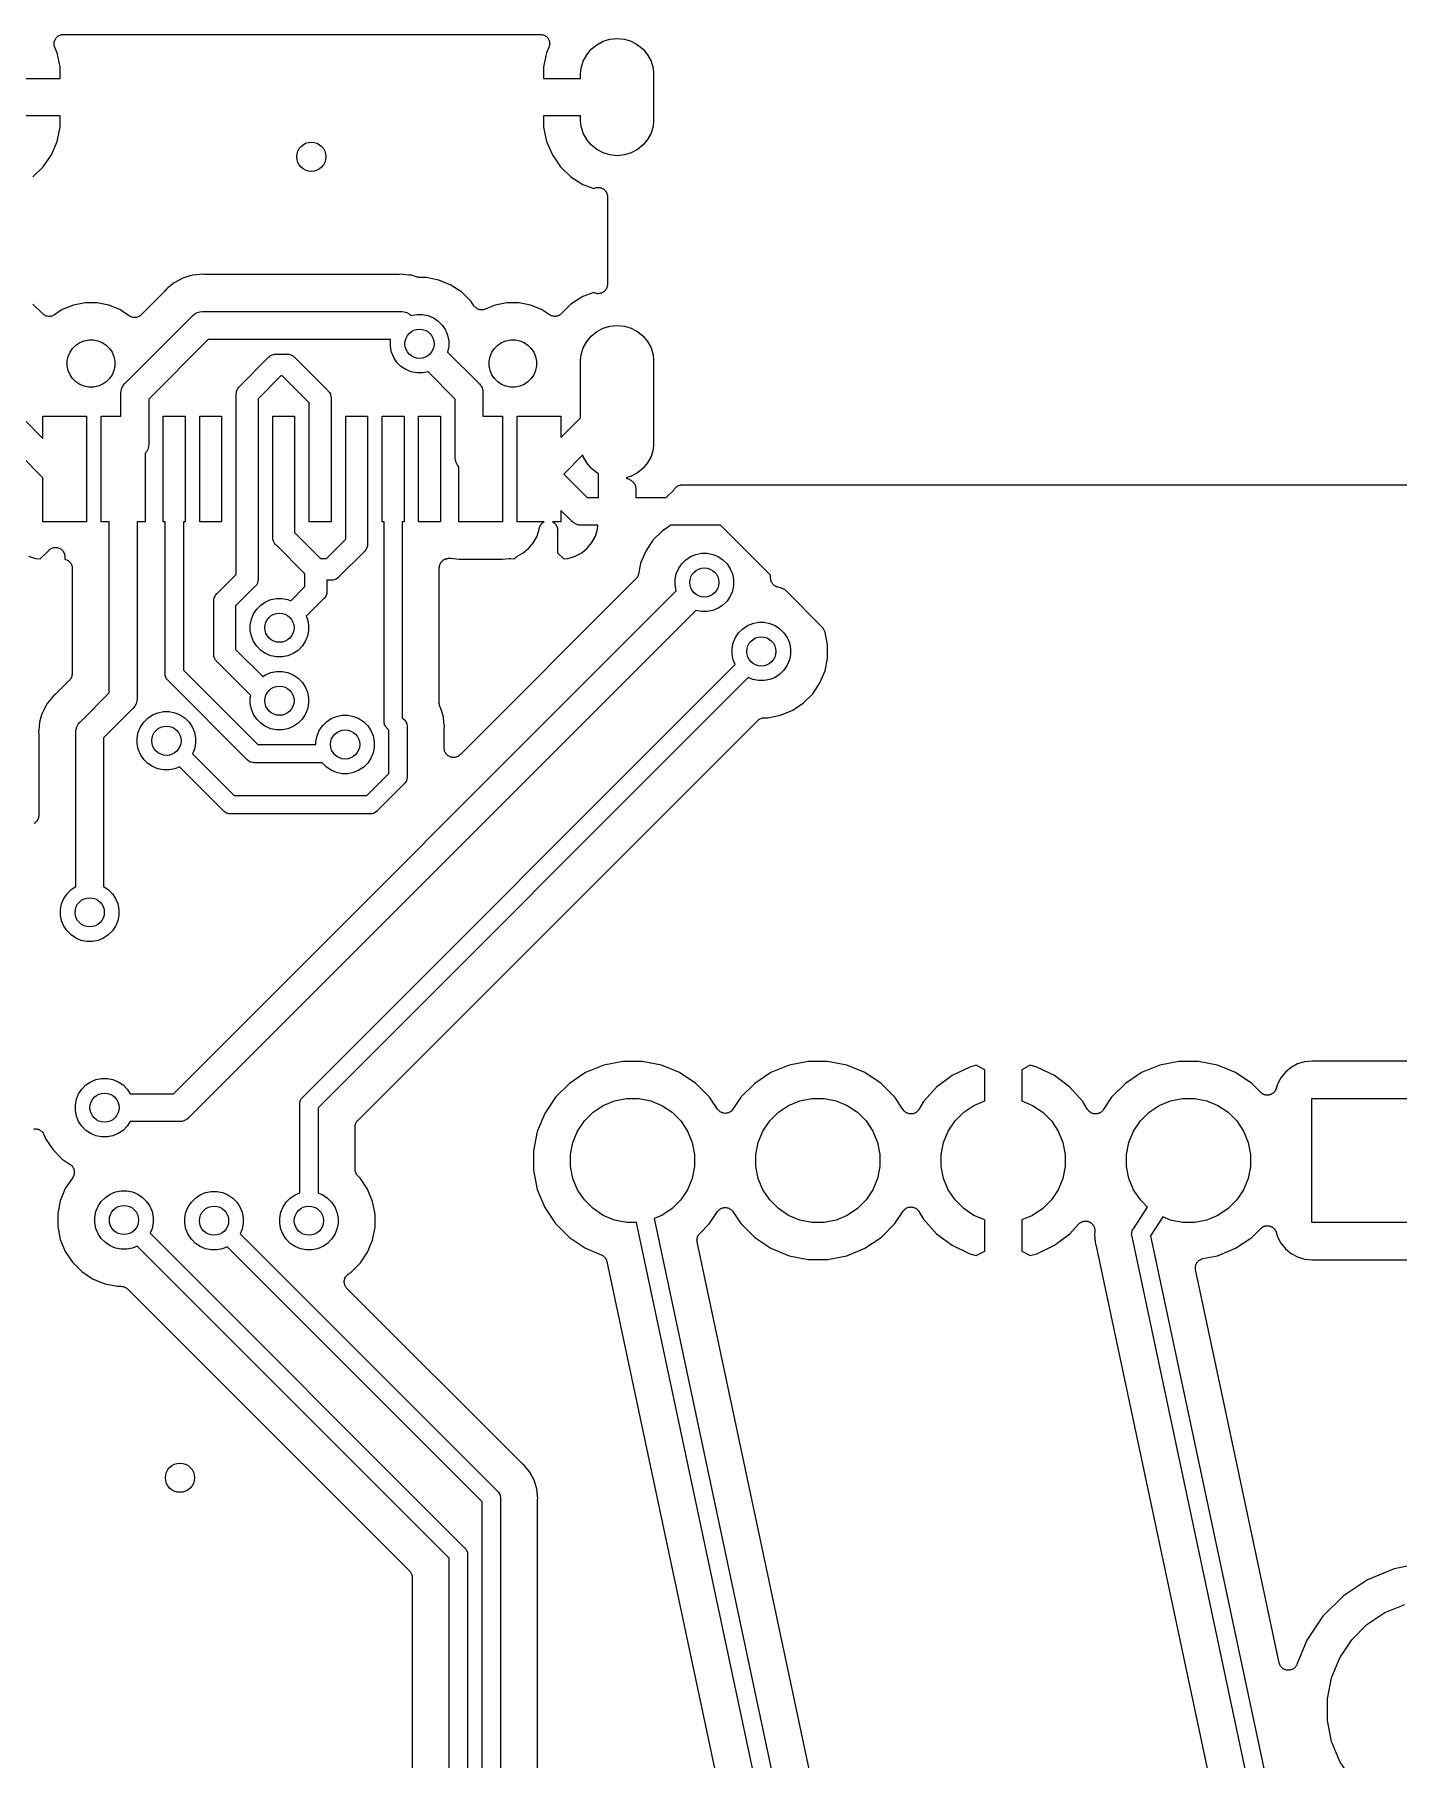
# Model space of a CAD drawing. Extents: x 59 to 2996, y -153 to 1402.
# Drawn here: x 636.27 to 654.97, y 691.53 to 715.16 of the extents above; entities that cross this region are included whole.
import ezdxf

# ---------------------------------------------------------------- set-up
doc = ezdxf.new("R2010")
doc.units = 0
doc.layers.add('BLACK', color=7, linetype='CONTINUOUS')

msp = doc.modelspace()

# ---------------------------------------------------------------- linework, layer by layer
at = {"layer": 'BLACK', "linetype": 'Continuous'}
msp.add_line((641.309, 711.364), (641.309, 711.364), dxfattribs=at)
for points in [[(636.117, 714.557), (636.625, 714.557), (636.625, 714.717), (636.584, 714.911), (636.552, 714.985), (636.552, 714.987), (636.551, 714.987), (636.551, 714.988), (636.548, 714.999), (636.544, 715.011), (636.544, 715.011), (636.544, 715.012), (636.543, 715.023), (636.542, 715.035), (636.542, 715.036), (636.542, 715.036), (636.543, 715.048), (636.544, 715.06), (636.545, 715.06), (636.545, 715.061), (636.548, 715.072), (636.552, 715.084), (636.552, 715.084), (636.552, 715.085), (636.558, 715.095), (636.563, 715.105), (636.563, 715.106), (636.564, 715.106), (636.571, 715.115), (636.579, 715.125), (636.579, 715.125), (636.579, 715.125), (636.589, 715.133), (636.598, 715.141), (636.598, 715.141), (636.599, 715.141), (636.609, 715.147), (636.62, 715.152), (636.62, 715.152), (636.621, 715.153), (636.632, 715.156), (636.643, 715.16), (636.644, 715.16), (636.644, 715.16), (636.656, 715.161), (636.668, 715.162), (636.668, 715.162), (636.669, 715.162), (643.206, 715.162), (643.208, 715.162), (643.208, 715.162), (643.209, 715.162), (643.221, 715.161), (643.232, 715.16), (643.233, 715.159), (643.233, 715.159), (643.245, 715.156), (643.256, 715.152), (643.256, 715.152), (643.257, 715.152), (643.267, 715.146), (643.278, 715.14), (643.278, 715.14), (643.279, 715.14), (643.288, 715.132), (643.297, 715.124), (643.297, 715.124), (643.297, 715.123), (643.305, 715.114), (643.312, 715.105), (643.313, 715.104), (643.313, 715.104), (643.318, 715.093), (643.324, 715.083), (643.324, 715.082), (643.324, 715.082), (643.327, 715.07), (643.331, 715.059), (643.331, 715.059), (643.331, 715.058), (643.332, 715.046), (643.333, 715.034), (643.333, 715.034), (643.333, 715.033), (643.332, 715.022), (643.33, 715.01), (643.33, 715.009), (643.33, 715.009), (643.327, 714.998), (643.323, 714.986), (643.323, 714.986), (643.323, 714.985), (643.291, 714.911), (643.249, 714.717), (643.249, 714.557), (643.757, 714.557), (643.757, 714.628), (643.765, 714.701), (643.793, 714.796), (643.84, 714.883), (643.902, 714.959), (643.978, 715.021), (644.065, 715.068), (644.159, 715.096), (644.257, 715.106), (644.356, 715.096), (644.45, 715.068), (644.512, 715.034), (644.537, 715.021), (644.613, 714.959), (644.675, 714.883), (644.722, 714.796), (644.75, 714.701), (644.757, 714.628), (644.757, 713.979), (644.75, 713.905), (644.722, 713.811), (644.675, 713.724), (644.613, 713.648), (644.537, 713.586), (644.45, 713.539), (644.356, 713.511), (644.257, 713.501), (644.159, 713.511), (644.065, 713.539), (643.978, 713.586), (643.902, 713.648), (643.84, 713.724), (643.793, 713.811), (643.765, 713.905), (643.757, 713.979), (643.757, 714.049), (643.249, 714.049), (643.249, 713.89), (643.291, 713.696), (643.369, 713.513), (643.482, 713.349), (643.624, 713.211), (643.789, 713.104), (643.937, 713.051), (643.937, 713.051), (643.946, 713.056), (643.948, 713.056), (643.95, 713.057), (643.96, 713.06), (643.97, 713.064), (643.972, 713.064), (643.974, 713.064), (643.984, 713.065), (643.995, 713.067), (643.997, 713.066), (643.999, 713.067), (644.009, 713.066), (644.019, 713.065), (644.021, 713.064), (644.023, 713.064), (644.033, 713.061), (644.043, 713.058), (644.045, 713.057), (644.047, 713.057), (644.056, 713.052), (644.065, 713.047), (644.067, 713.046), (644.069, 713.045), (644.077, 713.038), (644.085, 713.032), (644.086, 713.03), (644.088, 713.029), (644.094, 713.021), (644.101, 713.013), (644.102, 713.011), (644.103, 713.01), (644.108, 713.001), (644.114, 712.992), (644.114, 712.99), (644.115, 712.988), (644.118, 712.978), (644.121, 712.968), (644.122, 712.966), (644.122, 712.964), (644.123, 712.954), (644.125, 712.944), (644.125, 712.942), (644.125, 712.94), (644.125, 711.737), (644.125, 711.735), (644.124, 711.733), (644.125, 711.731), (644.123, 711.721), (644.122, 711.711), (644.121, 711.709), (644.121, 711.707), (644.118, 711.697), (644.114, 711.687), (644.113, 711.685), (644.113, 711.683), (644.107, 711.675), (644.102, 711.665), (644.101, 711.664), (644.1, 711.662), (644.093, 711.654), (644.087, 711.646), (644.085, 711.645), (644.084, 711.644), (644.075, 711.637), (644.067, 711.631), (644.065, 711.63), (644.064, 711.629), (644.054, 711.624), (644.045, 711.619), (644.043, 711.619), (644.042, 711.618), (644.031, 711.615), (644.021, 711.612), (644.019, 711.612), (644.018, 711.612), (644.007, 711.611), (643.997, 711.61), (643.995, 711.61), (643.993, 711.61), (643.982, 711.612), (643.972, 711.613), (643.97, 711.613), (643.968, 711.614), (643.958, 711.617), (643.948, 711.62), (643.947, 711.621), (643.945, 711.622), (643.937, 711.626), (643.789, 711.573), (643.624, 711.466), (643.489, 711.334), (643.488, 711.333), (643.479, 711.326), (643.47, 711.319), (643.469, 711.319), (643.468, 711.318), (643.458, 711.313), (643.448, 711.308), (643.447, 711.307), (643.446, 711.307), (643.435, 711.304), (643.425, 711.301), (643.423, 711.3), (643.422, 711.3), (643.411, 711.299), (643.4, 711.298), (643.399, 711.298), (643.397, 711.298), (643.386, 711.3), (643.375, 711.301), (643.374, 711.301), (643.373, 711.301), (643.362, 711.305), (643.352, 711.308), (643.35, 711.309), (643.349, 711.309), (643.34, 711.314), (643.33, 711.32), (643.222, 711.392), (643.07, 711.454), (642.91, 711.486), (642.745, 711.486), (642.585, 711.454), (642.448, 711.398), (642.447, 711.398), (642.447, 711.398), (642.447, 711.398), (642.446, 711.397), (642.435, 711.394), (642.424, 711.391), (642.423, 711.39), (642.423, 711.39), (642.411, 711.389), (642.399, 711.388), (642.398, 711.388), (642.398, 711.388), (642.386, 711.39), (642.374, 711.391), (642.374, 711.391), (642.373, 711.391), (642.362, 711.395), (642.351, 711.398), (642.35, 711.398), (642.35, 711.398), (642.339, 711.404), (642.329, 711.41), (642.328, 711.41), (642.328, 711.41), (642.319, 711.418), (642.31, 711.425), (642.309, 711.426), (642.309, 711.426), (642.301, 711.435), (642.294, 711.445), (642.255, 711.503), (642.128, 711.63), (641.98, 711.729), (641.814, 711.797), (641.639, 711.832), (641.554, 711.832), (641.553, 711.832), (641.547, 711.833), (641.542, 711.833), (641.535, 711.834), (641.528, 711.835), (641.523, 711.837), (641.518, 711.838), (641.437, 711.862), (641.397, 711.866), (641.328, 711.873), (641.328, 711.873), (641.3, 711.876), (641.272, 711.873), (641.27, 711.873), (641.265, 711.873), (641.259, 711.872), (638.616, 711.872), (638.614, 711.872), (638.609, 711.873), (638.603, 711.873), (638.575, 711.876), (638.491, 711.867), (638.491, 711.867), (638.438, 711.862), (638.362, 711.839), (638.362, 711.839), (638.307, 711.822), (638.185, 711.757), (638.101, 711.688), (638.101, 711.688), (638.079, 711.67), (638.061, 711.648), (638.06, 711.647), (638.056, 711.643), (638.053, 711.639), (637.733, 711.32), (637.733, 711.319), (637.733, 711.319), (637.733, 711.319), (637.732, 711.319), (637.723, 711.311), (637.714, 711.304), (637.713, 711.304), (637.713, 711.303), (637.702, 711.298), (637.692, 711.292), (637.691, 711.292), (637.691, 711.292), (637.679, 711.289), (637.668, 711.285), (637.667, 711.285), (637.667, 711.285), (637.655, 711.284), (637.643, 711.283), (637.643, 711.283), (637.642, 711.283), (637.63, 711.284), (637.619, 711.285), (637.618, 711.285), (637.618, 711.285), (637.606, 711.289), (637.595, 711.292), (637.594, 711.293), (637.594, 711.293), (637.583, 711.299), (637.573, 711.304), (637.442, 711.392), (637.29, 711.454), (637.13, 711.486), (636.965, 711.486), (636.805, 711.454), (636.653, 711.392), (636.545, 711.32), (636.544, 711.319), (636.534, 711.314), (636.524, 711.308), (636.523, 711.308), (636.522, 711.307), (636.511, 711.304), (636.5, 711.301), (636.499, 711.301), (636.498, 711.3), (636.487, 711.299), (636.476, 711.298), (636.475, 711.298), (636.473, 711.298), (636.462, 711.299), (636.451, 711.3), (636.45, 711.301), (636.449, 711.301), (636.438, 711.304), (636.427, 711.307), (636.426, 711.308), (636.425, 711.308), (636.415, 711.314), (636.405, 711.319), (636.404, 711.32), (636.403, 711.32), (636.395, 711.327), (636.386, 711.334), (636.251, 711.466)], [(636.251, 713.211), (636.393, 713.349), (636.506, 713.513), (636.584, 713.696), (636.625, 713.89), (636.625, 714.049), (636.117, 714.049)], [(643.165, 685.378), (643.165, 695.071), (643.165, 695.073), (643.166, 695.078), (643.166, 695.083), (643.168, 695.108), (643.166, 695.133), (643.166, 695.133), (643.156, 695.232), (643.156, 695.234), (643.156, 695.234), (643.12, 695.351), (643.061, 695.461), (642.998, 695.538), (642.998, 695.539), (642.982, 695.558), (642.963, 695.574), (642.961, 695.575), (642.958, 695.579), (642.954, 695.582), (640.554, 697.981), (640.553, 697.982), (640.553, 697.982), (640.553, 697.982), (640.553, 697.983), (640.545, 697.992), (640.538, 698.001), (640.538, 698.002), (640.537, 698.002), (640.532, 698.013), (640.526, 698.023), (640.526, 698.024), (640.526, 698.024), (640.523, 698.036), (640.519, 698.047), (640.519, 698.048), (640.519, 698.048), (640.518, 698.06), (640.517, 698.072), (640.517, 698.072), (640.517, 698.073), (640.518, 698.084), (640.519, 698.096), (640.52, 698.097), (640.52, 698.097), (640.523, 698.109), (640.527, 698.12), (640.527, 698.121), (640.527, 698.121), (640.533, 698.132), (640.538, 698.142), (640.539, 698.142), (640.539, 698.143), (640.547, 698.152), (640.554, 698.161), (640.555, 698.161), (640.555, 698.162), (640.564, 698.169), (640.573, 698.177), (640.612, 698.202), (640.738, 698.329), (640.837, 698.478), (640.906, 698.643), (640.941, 698.818), (640.941, 698.997), (640.906, 699.173), (640.837, 699.338), (640.738, 699.486), (640.703, 699.522), (640.703, 699.522), (640.703, 699.522), (640.703, 699.522), (640.702, 699.523), (640.694, 699.532), (640.687, 699.541), (640.687, 699.542), (640.686, 699.542), (640.681, 699.553), (640.675, 699.563), (640.675, 699.564), (640.675, 699.564), (640.672, 699.576), (640.668, 699.587), (640.668, 699.587), (640.668, 699.588), (640.667, 699.6), (640.666, 699.611), (640.666, 700.193), (640.666, 700.193), (640.666, 700.193), (640.666, 700.193), (640.666, 700.195), (640.667, 700.206), (640.668, 700.218), (640.668, 700.219), (640.669, 700.219), (640.672, 700.23), (640.676, 700.242), (640.676, 700.242), (640.676, 700.243), (640.682, 700.253), (640.687, 700.264), (640.688, 700.264), (640.688, 700.265), (640.696, 700.274), (640.703, 700.283), (646.183, 705.762), (646.183, 705.763), (646.183, 705.763), (646.183, 705.763), (646.184, 705.764), (646.193, 705.771), (646.202, 705.778), (646.203, 705.779), (646.203, 705.779), (646.214, 705.785), (646.224, 705.79), (646.225, 705.79), (646.225, 705.791), (646.237, 705.794), (646.248, 705.797), (646.249, 705.797), (646.249, 705.798), (646.261, 705.799), (646.273, 705.8), (646.322, 705.8), (646.498, 705.835), (646.663, 705.903), (646.812, 706.002), (646.938, 706.129), (647.037, 706.278), (647.106, 706.443), (647.141, 706.618), (647.141, 706.797), (647.106, 706.973), (647.082, 707.029), (646.554, 707.557), (646.498, 707.581), (646.463, 707.588), (646.462, 707.588), (646.462, 707.588), (646.462, 707.588), (646.461, 707.588), (646.449, 707.592), (646.438, 707.595), (646.438, 707.595), (646.437, 707.596), (646.427, 707.601), (646.416, 707.607), (646.416, 707.607), (646.415, 707.608), (646.406, 707.615), (646.397, 707.623), (646.397, 707.623), (646.396, 707.624), (646.389, 707.633), (646.382, 707.642), (646.381, 707.642), (646.381, 707.643), (646.375, 707.653), (646.37, 707.664), (646.37, 707.664), (646.37, 707.665), (646.366, 707.676), (646.363, 707.688), (646.363, 707.688), (646.363, 707.689), (646.361, 707.7), (646.36, 707.712), (646.36, 707.742), (646.358, 707.753), (645.674, 708.437), (644.992, 708.437), (644.873, 708.358), (644.747, 708.232), (644.648, 708.083), (644.579, 707.918), (644.549, 707.768), (644.549, 707.768), (644.549, 707.768), (644.549, 707.768), (644.549, 707.766), (644.546, 707.755), (644.542, 707.744), (644.542, 707.744), (644.542, 707.743), (644.536, 707.733), (644.53, 707.722), (644.53, 707.722), (644.53, 707.721), (644.522, 707.712), (644.515, 707.703), (642.104, 705.292), (642.103, 705.291), (642.103, 705.291), (642.103, 705.291), (642.102, 705.291), (642.093, 705.283), (642.083, 705.276), (642.083, 705.275), (642.083, 705.275), (642.072, 705.27), (642.061, 705.264), (642.061, 705.264), (642.061, 705.264), (642.049, 705.261), (642.038, 705.257), (642.037, 705.257), (642.037, 705.257), (642.025, 705.256), (642.013, 705.255), (642.013, 705.255), (642.012, 705.255), (642, 705.256), (641.988, 705.257), (641.988, 705.258), (641.988, 705.258), (641.976, 705.261), (641.965, 705.265), (641.964, 705.265), (641.964, 705.265), (641.953, 705.271), (641.943, 705.277), (641.943, 705.277), (641.942, 705.277), (641.933, 705.285), (641.924, 705.292), (641.923, 705.293), (641.923, 705.293), (641.916, 705.302), (641.908, 705.312), (641.908, 705.312), (641.908, 705.312), (641.902, 705.323), (641.896, 705.333), (641.896, 705.334), (641.896, 705.334), (641.893, 705.345), (641.889, 705.357), (641.889, 705.357), (641.889, 705.358), (641.888, 705.37), (641.887, 705.382), (641.887, 705.644), (641.887, 705.646), (641.887, 705.651), (641.887, 705.657), (641.89, 705.681), (641.884, 705.738), (641.884, 705.738), (641.878, 705.806), (641.857, 705.873), (641.857, 705.873), (641.857, 705.873), (641.841, 705.925), (641.835, 705.936), (641.835, 705.937), (641.833, 705.943), (641.83, 705.947), (641.828, 705.954), (641.825, 705.96), (641.824, 705.966), (641.823, 705.971), (641.822, 705.978), (641.821, 705.985), (641.821, 705.99), (641.82, 705.996), (641.82, 707.856), (641.821, 707.858), (641.821, 707.864), (641.821, 707.869), (641.823, 707.876), (641.823, 707.883), (641.825, 707.888), (641.826, 707.894), (641.829, 707.9), (641.831, 707.906), (641.834, 707.911), (641.836, 707.917), (641.839, 707.922), (641.843, 707.928), (641.846, 707.932), (641.85, 707.937), (641.854, 707.942), (641.859, 707.947), (641.863, 707.95), (641.867, 707.955), (641.873, 707.958), (641.878, 707.962), (641.883, 707.965), (641.888, 707.968), (641.894, 707.971), (641.9, 707.974), (641.905, 707.976), (641.911, 707.978), (641.917, 707.979), (641.924, 707.981), (641.929, 707.981), (641.935, 707.983), (641.949, 707.984), (641.95, 707.984), (641.951, 707.984), (641.952, 707.984), (641.963, 707.984), (641.975, 707.984), (641.976, 707.984), (641.977, 707.984), (641.977, 707.984), (642.094, 707.972), (642.681, 707.972), (642.775, 707.982), (642.775, 707.982), (642.775, 707.982), (642.775, 707.982), (642.777, 707.982), (642.788, 707.982), (642.8, 707.982), (642.85, 707.977), (642.875, 708.002), (642.877, 708.003), (642.881, 708.006), (642.885, 708.01), (642.89, 708.014), (642.896, 708.018), (642.901, 708.021), (642.905, 708.024), (642.971, 708.059), (643.048, 708.122), (643.112, 708.2), (643.159, 708.288), (643.188, 708.384), (643.188, 708.385), (643.19, 708.391), (643.19, 708.397), (643.192, 708.403), (643.193, 708.409), (643.196, 708.415), (643.198, 708.421), (643.201, 708.426), (643.203, 708.432), (643.207, 708.437), (643.21, 708.443), (643.214, 708.448), (643.217, 708.453), (643.222, 708.457), (643.226, 708.462), (643.231, 708.466), (643.235, 708.47), (643.24, 708.473), (643.245, 708.477), (643.25, 708.48), (643.255, 708.483), (642.887, 708.483), (642.887, 709.933), (643.487, 709.933), (643.487, 709.638), (643.757, 709.908), (643.757, 710.698), (643.765, 710.771), (643.793, 710.866), (643.84, 710.953), (643.902, 711.029), (643.978, 711.091), (644.065, 711.138), (644.159, 711.166), (644.257, 711.176), (644.356, 711.166), (644.45, 711.138), (644.518, 711.101), (644.537, 711.091), (644.613, 711.029), (644.675, 710.953), (644.722, 710.866), (644.75, 710.771), (644.757, 710.698), (644.757, 709.549), (644.75, 709.475), (644.722, 709.381), (644.675, 709.294), (644.613, 709.218), (644.537, 709.156), (644.45, 709.109), (644.38, 709.088), (644.382, 709.086), (644.444, 709.053), (644.446, 709.052), (644.451, 709.049), (644.456, 709.046), (644.461, 709.042), (644.466, 709.038), (644.47, 709.034), (644.475, 709.031), (644.479, 709.025), (644.484, 709.02), (644.487, 709.016), (644.49, 709.011), (644.493, 709.005), (644.497, 709), (644.499, 708.994), (644.502, 708.989), (644.504, 708.983), (644.506, 708.977), (644.507, 708.971), (644.509, 708.966), (644.51, 708.959), (644.511, 708.952), (644.511, 708.947), (644.511, 708.941), (644.511, 708.818), (644.929, 708.818), (645.033, 708.919), (645.044, 708.935), (645.045, 708.937), (645.052, 708.945), (645.059, 708.954), (645.06, 708.954), (645.061, 708.956), (645.07, 708.962), (645.078, 708.969), (645.08, 708.97), (645.081, 708.971), (645.091, 708.976), (645.1, 708.981), (645.102, 708.981), (645.103, 708.982), (645.114, 708.985), (645.124, 708.988), (645.125, 708.988), (645.127, 708.989), (645.138, 708.989), (645.149, 708.99), (675.211, 708.99)], [(636.117, 709.898), (636.387, 709.628), (636.387, 709.933), (636.987, 709.933), (636.987, 708.483), (636.387, 708.483), (636.387, 709.089), (636.085, 709.392)], [(636.192, 708.012), (636.288, 707.983), (636.35, 707.977), (636.471, 708.097), (636.472, 708.098), (636.472, 708.098), (636.472, 708.098), (636.472, 708.098), (636.482, 708.106), (636.491, 708.113), (636.491, 708.114), (636.491, 708.114), (636.502, 708.119), (636.513, 708.125), (636.513, 708.125), (636.513, 708.125), (636.525, 708.129), (636.537, 708.132), (636.537, 708.132), (636.537, 708.132), (636.549, 708.133), (636.561, 708.134), (636.562, 708.134), (636.562, 708.134), (636.574, 708.133), (636.586, 708.132), (636.586, 708.131), (636.586, 708.131), (636.598, 708.128), (636.61, 708.124), (636.61, 708.124), (636.61, 708.124), (636.621, 708.118), (636.632, 708.112), (636.632, 708.112), (636.632, 708.112), (636.641, 708.104), (636.651, 708.097), (636.651, 708.096), (636.651, 708.096), (636.659, 708.087), (636.666, 708.077), (636.666, 708.077), (636.667, 708.077), (636.672, 708.066), (636.678, 708.056), (636.678, 708.055), (636.678, 708.055), (636.682, 708.043), (636.685, 708.032), (636.685, 708.032), (636.685, 708.031), (636.686, 708.019), (636.687, 708.007), (636.687, 707.973), (636.688, 707.973), (636.688, 707.973), (636.688, 707.973), (636.7, 707.969), (636.711, 707.965), (636.712, 707.965), (636.712, 707.965), (636.722, 707.959), (636.733, 707.954), (636.733, 707.953), (636.734, 707.953), (636.743, 707.946), (636.752, 707.938), (636.752, 707.938), (636.753, 707.937), (636.76, 707.928), (636.768, 707.919), (636.768, 707.918), (636.768, 707.918), (636.774, 707.907), (636.779, 707.897), (636.78, 707.896), (636.78, 707.896), (636.783, 707.885), (636.787, 707.873), (636.787, 707.873), (636.787, 707.872), (636.788, 707.86), (636.789, 707.848), (636.789, 706.404), (636.789, 706.404), (636.789, 706.404), (636.789, 706.404), (636.789, 706.402), (636.788, 706.391), (636.786, 706.379), (636.786, 706.378), (636.786, 706.378), (636.783, 706.366), (636.779, 706.355), (636.779, 706.355), (636.779, 706.354), (636.773, 706.344), (636.768, 706.333), (636.767, 706.333), (636.767, 706.332), (636.759, 706.323), (636.752, 706.314), (636.564, 706.126), (636.562, 706.125), (636.558, 706.121), (636.554, 706.118), (636.532, 706.1), (636.515, 706.078), (636.514, 706.078), (636.445, 705.993), (636.395, 705.9), (636.38, 705.872), (636.37, 705.839), (636.37, 705.839), (636.34, 705.74), (636.33, 705.631), (636.33, 705.631), (636.327, 705.603), (636.33, 705.575), (636.33, 705.573), (636.33, 705.568), (636.33, 705.563), (636.33, 704.46), (636.33, 704.458), (636.33, 704.452), (636.329, 704.446), (636.328, 704.44), (636.327, 704.434), (636.326, 704.428), (636.324, 704.422), (636.322, 704.416), (636.32, 704.41), (636.317, 704.405), (636.315, 704.399), (636.311, 704.394), (636.308, 704.388), (636.304, 704.384), (636.301, 704.379), (636.296, 704.374), (636.292, 704.369), (636.287, 704.365), (636.283, 704.361), (636.278, 704.358), (636.273, 704.354), (636.267, 704.351)], [(647.547, 688.295), (645.353, 698.616), (645.353, 698.618), (645.353, 698.618), (645.353, 698.618), (645.352, 698.63), (645.351, 698.642), (645.351, 698.642), (645.351, 698.643), (645.352, 698.655), (645.353, 698.667), (645.353, 698.667), (645.353, 698.667), (645.357, 698.679), (645.36, 698.691), (645.36, 698.691), (645.36, 698.691), (645.366, 698.702), (645.372, 698.712), (645.372, 698.713), (645.372, 698.713), (645.38, 698.722), (645.388, 698.732), (645.388, 698.732), (645.388, 698.732), (645.524, 698.868), (645.633, 699.032), (645.634, 699.033), (645.634, 699.033), (645.634, 699.033), (645.634, 699.033), (645.642, 699.043), (645.65, 699.052), (645.65, 699.052), (645.65, 699.052), (645.66, 699.06), (645.669, 699.067), (645.669, 699.067), (645.669, 699.068), (645.68, 699.073), (645.691, 699.079), (645.691, 699.079), (645.691, 699.079), (645.703, 699.082), (645.715, 699.086), (645.715, 699.086), (645.715, 699.086), (645.727, 699.087), (645.739, 699.088), (645.74, 699.088), (645.74, 699.088), (645.752, 699.087), (645.764, 699.086), (645.764, 699.086), (645.765, 699.085), (645.776, 699.082), (645.788, 699.078), (645.788, 699.078), (645.788, 699.078), (645.799, 699.072), (645.809, 699.067), (645.81, 699.066), (645.81, 699.066), (645.819, 699.059), (645.829, 699.051), (645.829, 699.051), (645.829, 699.05), (645.837, 699.041), (645.844, 699.032), (645.954, 698.868), (646.143, 698.679), (646.365, 698.53), (646.613, 698.428), (646.875, 698.375), (647.142, 698.375), (647.405, 698.428), (647.652, 698.53), (647.874, 698.679), (648.064, 698.868), (648.178, 699.039), (648.179, 699.041), (648.181, 699.043), (648.183, 699.046), (648.189, 699.053), (648.195, 699.06), (648.198, 699.062), (648.2, 699.064), (648.207, 699.069), (648.215, 699.075), (648.217, 699.077), (648.22, 699.078), (648.228, 699.082), (648.237, 699.087), (648.24, 699.088), (648.242, 699.089), (648.251, 699.091), (648.26, 699.094), (648.263, 699.094), (648.266, 699.095), (648.276, 699.095), (648.285, 699.096), (648.288, 699.096), (648.291, 699.096), (648.3, 699.094), (648.31, 699.093), (648.313, 699.092), (648.316, 699.092), (648.324, 699.089), (648.333, 699.086), (648.336, 699.084), (648.339, 699.083), (648.347, 699.079), (648.355, 699.074), (648.358, 699.072), (648.36, 699.071), (648.367, 699.064), (648.374, 699.058), (648.376, 699.056), (648.378, 699.054), (648.384, 699.046), (648.39, 699.039), (648.391, 699.036), (648.393, 699.034), (648.456, 698.928), (648.634, 698.73), (648.848, 698.571), (649.091, 698.455), (649.179, 698.429), (649.295, 698.49), (649.295, 698.919), (649.146, 698.98), (649.007, 699.073), (648.889, 699.192), (648.795, 699.331), (648.731, 699.485), (648.699, 699.65), (648.699, 699.817), (648.731, 699.981), (648.795, 700.136), (648.889, 700.275), (649.007, 700.394), (649.146, 700.487), (649.295, 700.548), (649.295, 700.977), (649.179, 701.038), (649.091, 701.011), (648.848, 700.896), (648.634, 700.737), (648.456, 700.539), (648.393, 700.433), (648.392, 700.431), (648.39, 700.429), (648.389, 700.426), (648.383, 700.419), (648.377, 700.412), (648.375, 700.41), (648.373, 700.407), (648.366, 700.401), (648.359, 700.395), (648.356, 700.394), (648.354, 700.392), (648.345, 700.387), (648.337, 700.383), (648.334, 700.382), (648.332, 700.38), (648.323, 700.378), (648.314, 700.374), (648.311, 700.374), (648.308, 700.373), (648.299, 700.372), (648.289, 700.371), (648.286, 700.371), (648.283, 700.371), (648.274, 700.372), (648.265, 700.372), (648.262, 700.373), (648.259, 700.373), (648.25, 700.376), (648.241, 700.379), (648.238, 700.38), (648.235, 700.381), (648.227, 700.385), (648.218, 700.389), (648.216, 700.391), (648.213, 700.392), (648.206, 700.398), (648.198, 700.404), (648.196, 700.406), (648.194, 700.408), (648.188, 700.415), (648.182, 700.422), (648.18, 700.425), (648.178, 700.427), (648.064, 700.599), (647.874, 700.788), (647.652, 700.937), (647.405, 701.039), (647.142, 701.091), (646.875, 701.091), (646.613, 701.039), (646.365, 700.937), (646.143, 700.788), (645.954, 700.599), (645.844, 700.435), (645.844, 700.434), (645.844, 700.434), (645.844, 700.434), (645.843, 700.434), (645.835, 700.424), (645.828, 700.415), (645.828, 700.415), (645.827, 700.415), (645.818, 700.407), (645.809, 700.4), (645.808, 700.399), (645.808, 700.399), (645.797, 700.394), (645.787, 700.388), (645.786, 700.388), (645.786, 700.388), (645.774, 700.384), (645.763, 700.381), (645.763, 700.381), (645.762, 700.381), (645.75, 700.38), (645.738, 700.379), (645.738, 700.379), (645.738, 700.379), (645.726, 700.38), (645.714, 700.381), (645.713, 700.381), (645.713, 700.381), (645.701, 700.385), (645.69, 700.388), (645.69, 700.389), (645.689, 700.389), (645.679, 700.394), (645.668, 700.4), (645.668, 700.4), (645.667, 700.401), (645.658, 700.408), (645.649, 700.416), (645.649, 700.416), (645.648, 700.416), (645.641, 700.426), (645.633, 700.435), (645.524, 700.599), (645.334, 700.788), (645.112, 700.937), (644.865, 701.039), (644.602, 701.091), (644.335, 701.091), (644.073, 701.039), (643.825, 700.937), (643.603, 700.788), (643.414, 700.599), (643.265, 700.377), (643.163, 700.13), (643.111, 699.867), (643.111, 699.6), (643.163, 699.337), (643.265, 699.09), (643.414, 698.868), (643.603, 698.679), (643.825, 698.53), (644.04, 698.441), (644.042, 698.44), (644.051, 698.435), (644.061, 698.43), (644.062, 698.429), (644.063, 698.428), (644.072, 698.421), (644.08, 698.415), (644.081, 698.413), (644.082, 698.412), (644.089, 698.404), (644.096, 698.396), (644.097, 698.394), (644.098, 698.393), (644.103, 698.383), (644.108, 698.374), (644.109, 698.372), (644.109, 698.371), (644.112, 698.361), (644.116, 698.35), (646.579, 686.762)], [(655.473, 701.094), (653.785, 701.094), (653.679, 701.084), (653.583, 701.055), (653.495, 701.008), (653.418, 700.944), (653.354, 700.867), (653.307, 700.779), (653.289, 700.718), (653.288, 700.716), (653.286, 700.711), (653.284, 700.705), (653.281, 700.7), (653.278, 700.694), (653.275, 700.689), (653.272, 700.684), (653.268, 700.679), (653.264, 700.673), (653.26, 700.669), (653.256, 700.665), (653.251, 700.66), (653.247, 700.656), (653.242, 700.653), (653.237, 700.649), (653.231, 700.646), (653.226, 700.642), (653.22, 700.64), (653.215, 700.637), (653.209, 700.636), (653.203, 700.633), (653.197, 700.632), (653.191, 700.63), (653.185, 700.63), (653.179, 700.629), (653.173, 700.629), (653.167, 700.628), (653.16, 700.629), (653.154, 700.629), (653.148, 700.63), (653.142, 700.631), (653.136, 700.632), (653.13, 700.634), (653.124, 700.636), (653.118, 700.638), (653.113, 700.641), (653.107, 700.643), (653.102, 700.647), (653.097, 700.649), (653.092, 700.654), (653.086, 700.657), (653.082, 700.661), (653.077, 700.665), (652.954, 700.788), (652.732, 700.937), (652.485, 701.039), (652.222, 701.091), (651.955, 701.091), (651.693, 701.039), (651.445, 700.937), (651.223, 700.788), (651.034, 700.599), (650.919, 700.427), (650.918, 700.426), (650.916, 700.424), (650.915, 700.421), (650.908, 700.414), (650.902, 700.407), (650.9, 700.405), (650.898, 700.403), (650.89, 700.397), (650.883, 700.391), (650.88, 700.39), (650.878, 700.388), (650.869, 700.384), (650.861, 700.38), (650.858, 700.379), (650.855, 700.378), (650.846, 700.376), (650.837, 700.373), (650.834, 700.373), (650.831, 700.372), (650.822, 700.372), (650.812, 700.371), (650.809, 700.371), (650.806, 700.371), (650.797, 700.373), (650.788, 700.374), (650.785, 700.374), (650.782, 700.375), (650.773, 700.378), (650.764, 700.381), (650.761, 700.382), (650.759, 700.383), (650.751, 700.388), (650.742, 700.393), (650.74, 700.395), (650.737, 700.396), (650.73, 700.403), (650.723, 700.409), (650.721, 700.411), (650.719, 700.413), (650.714, 700.421), (650.708, 700.428), (650.706, 700.43), (650.704, 700.433), (650.641, 700.539), (650.463, 700.737), (650.25, 700.896), (650.007, 701.011), (649.919, 701.038), (649.803, 700.977), (649.803, 700.548), (649.951, 700.487), (650.091, 700.394), (650.209, 700.275), (650.302, 700.136), (650.366, 699.981), (650.399, 699.817), (650.399, 699.65), (650.366, 699.485), (650.302, 699.331), (650.209, 699.192), (650.091, 699.073), (649.951, 698.98), (649.803, 698.919), (649.803, 698.49), (649.919, 698.429), (650.007, 698.455), (650.25, 698.571), (650.463, 698.73), (650.581, 698.861), (650.583, 698.863), (650.589, 698.868), (650.595, 698.874), (650.598, 698.876), (650.601, 698.879), (650.608, 698.883), (650.615, 698.888), (650.619, 698.89), (650.622, 698.892), (650.63, 698.894), (650.638, 698.898), (650.642, 698.898), (650.646, 698.9), (650.654, 698.901), (650.663, 698.903), (650.666, 698.903), (650.67, 698.903), (650.679, 698.903), (650.687, 698.903), (650.691, 698.902), (650.695, 698.902), (650.703, 698.9), (650.712, 698.898), (650.715, 698.897), (650.719, 698.896), (650.727, 698.892), (650.735, 698.889), (650.738, 698.887), (650.741, 698.885), (650.748, 698.88), (650.755, 698.875), (650.758, 698.872), (650.761, 698.87), (650.767, 698.864), (650.773, 698.858), (650.775, 698.855), (650.778, 698.852), (650.782, 698.844), (650.787, 698.837), (650.789, 698.834), (650.791, 698.83), (650.793, 698.822), (650.797, 698.815), (650.798, 698.811), (650.799, 698.807), (650.8, 698.799), (650.802, 698.79), (650.802, 698.786), (650.802, 698.782), (650.802, 698.774), (650.802, 698.765), (650.798, 698.717), (650.809, 698.618), (650.809, 698.618), (650.812, 698.593), (650.819, 698.569), (650.82, 698.567), (650.821, 698.562), (650.823, 698.557), (652.635, 690.029)], [(649.815, 673.979), (644.522, 698.883), (644.385, 698.883), (644.221, 698.916), (644.066, 698.98), (643.927, 699.073), (643.809, 699.192), (643.715, 699.331), (643.651, 699.485), (643.619, 699.65), (643.619, 699.817), (643.651, 699.981), (643.715, 700.136), (643.809, 700.275), (643.927, 700.394), (644.066, 700.487), (644.221, 700.551), (644.385, 700.583), (644.552, 700.583), (644.717, 700.551), (644.871, 700.487), (645.011, 700.394), (645.129, 700.275), (645.222, 700.136), (645.286, 699.981), (645.319, 699.817), (645.319, 699.65), (645.286, 699.485), (645.222, 699.331), (645.129, 699.192), (645.011, 699.073), (644.871, 698.98), (644.766, 698.936), (650.05, 674.076)], [(653.139, 690.104), (651.313, 698.693), (651.311, 698.699), (651.31, 698.706), (651.308, 698.724), (651.309, 698.726), (651.311, 698.748), (651.317, 698.772), (651.326, 698.788), (651.326, 698.788), (651.329, 698.794), (651.333, 698.798), (651.525, 699.095), (651.429, 699.192), (651.335, 699.331), (651.271, 699.485), (651.239, 699.65), (651.239, 699.817), (651.271, 699.981), (651.335, 700.136), (651.429, 700.275), (651.547, 700.394), (651.686, 700.487), (651.841, 700.551), (652.005, 700.583), (652.172, 700.583), (652.337, 700.551), (652.491, 700.487), (652.631, 700.394), (652.749, 700.275), (652.842, 700.136), (652.906, 699.981), (652.939, 699.817), (652.939, 699.65), (652.906, 699.485), (652.842, 699.331), (652.749, 699.192), (652.631, 699.073), (652.491, 698.98), (652.337, 698.916), (652.172, 698.883), (652.005, 698.883), (651.841, 698.916), (651.735, 698.96), (651.567, 698.701), (653.374, 690.2)], [(636.261, 700.164), (636.273, 700.165), (636.285, 700.166), (636.285, 700.166), (636.285, 700.166), (636.298, 700.165), (636.31, 700.163), (636.31, 700.163), (636.31, 700.163), (636.322, 700.16), (636.334, 700.156), (636.334, 700.156), (636.334, 700.156), (636.345, 700.15), (636.355, 700.144), (636.355, 700.144), (636.356, 700.144), (636.365, 700.136), (636.374, 700.129), (636.375, 700.128), (636.375, 700.128), (636.382, 700.119), (636.39, 700.109), (636.39, 700.109), (636.39, 700.109), (636.396, 700.098), (636.402, 700.087), (636.427, 700.027), (636.526, 699.878), (636.653, 699.752), (636.762, 699.678), (636.763, 699.678), (636.763, 699.678), (636.763, 699.678), (636.764, 699.677), (636.773, 699.67), (636.782, 699.662), (636.782, 699.662), (636.783, 699.662), (636.79, 699.652), (636.798, 699.643), (636.798, 699.642), (636.798, 699.642), (636.804, 699.632), (636.809, 699.621), (636.809, 699.621), (636.81, 699.62), (636.813, 699.609), (636.816, 699.597), (636.816, 699.597), (636.817, 699.596), (636.818, 699.584), (636.819, 699.573), (636.819, 699.572), (636.819, 699.572), (636.817, 699.56), (636.816, 699.548), (636.816, 699.547), (636.816, 699.547), (636.813, 699.536), (636.809, 699.524), (636.809, 699.524), (636.809, 699.523), (636.803, 699.513), (636.797, 699.502), (636.694, 699.347), (636.625, 699.182), (636.59, 699.007), (636.59, 698.828), (636.625, 698.652), (636.694, 698.487), (636.793, 698.338), (636.92, 698.212), (637.068, 698.113), (637.234, 698.044), (637.409, 698.009), (637.459, 698.009), (637.459, 698.009), (637.459, 698.009), (637.459, 698.009), (637.46, 698.009), (637.472, 698.008), (637.484, 698.007), (637.484, 698.007), (637.485, 698.006), (637.496, 698.003), (637.507, 698), (637.508, 697.999), (637.509, 697.999), (637.519, 697.993), (637.529, 697.988), (637.53, 697.987), (637.53, 697.987), (637.539, 697.98), (637.548, 697.972), (641.412, 694.108), (641.412, 694.108), (641.412, 694.108), (641.412, 694.108), (641.413, 694.107), (641.421, 694.098), (641.428, 694.089), (641.428, 694.088), (641.429, 694.088), (641.434, 694.077), (641.44, 694.067), (641.44, 694.066), (641.44, 694.066), (641.444, 694.054), (641.447, 694.043), (641.447, 694.043), (641.447, 694.042), (641.448, 694.03), (641.449, 694.019), (641.449, 682.704)], [(641.957, 669.349), (641.957, 694.282), (637.68, 698.559), (637.615, 698.533), (637.538, 698.517), (637.459, 698.517), (637.382, 698.533), (637.309, 698.563), (637.243, 698.607), (637.188, 698.662), (637.144, 698.728), (637.114, 698.801), (637.098, 698.878), (637.098, 698.957), (637.114, 699.034), (637.144, 699.107), (637.188, 699.172), (637.243, 699.228), (637.309, 699.272), (637.382, 699.302), (637.459, 699.317), (637.538, 699.317), (637.615, 699.302), (637.688, 699.272), (637.753, 699.228), (637.809, 699.172), (637.853, 699.107), (637.883, 699.034), (637.898, 698.957), (637.898, 698.878), (637.883, 698.801), (637.856, 698.736), (642.166, 694.426), (642.171, 694.422), (642.175, 694.417), (642.175, 694.417), (642.187, 694.403), (642.198, 694.381), (642.201, 694.373), (642.206, 694.358), (642.207, 694.34), (642.207, 694.34), (642.208, 694.333), (642.207, 694.327), (642.207, 669.319)], [(642.407, 669.216), (642.407, 695.056), (638.914, 698.55), (638.849, 698.523), (638.772, 698.508), (638.693, 698.508), (638.616, 698.523), (638.543, 698.553), (638.478, 698.597), (638.422, 698.653), (638.378, 698.718), (638.348, 698.791), (638.333, 698.868), (638.333, 698.947), (638.348, 699.024), (638.378, 699.097), (638.422, 699.163), (638.478, 699.218), (638.543, 699.262), (638.616, 699.292), (638.693, 699.308), (638.772, 699.308), (638.849, 699.292), (638.922, 699.262), (638.988, 699.218), (639.043, 699.163), (639.087, 699.097), (639.117, 699.024), (639.133, 698.947), (639.133, 698.868), (639.117, 698.791), (639.091, 698.727), (642.616, 695.201), (642.621, 695.197), (642.625, 695.192), (642.625, 695.192), (642.637, 695.178), (642.648, 695.156), (642.649, 695.155), (642.656, 695.133), (642.657, 695.114), (642.657, 695.114), (642.658, 695.108), (642.657, 695.102), (642.657, 669.186)], [(655.292, 694.216), (654.904, 694.139), (654.539, 693.988), (654.21, 693.768), (653.93, 693.488), (653.71, 693.159), (653.572, 692.826), (653.571, 692.824), (653.566, 692.814), (653.56, 692.804), (653.56, 692.803), (653.559, 692.802), (653.552, 692.794), (653.545, 692.785), (653.544, 692.784), (653.543, 692.784), (653.535, 692.776), (653.526, 692.769), (653.525, 692.769), (653.524, 692.768), (653.514, 692.763), (653.504, 692.757), (653.503, 692.757), (653.502, 692.757), (653.491, 692.753), (653.48, 692.75), (653.479, 692.75), (653.478, 692.75), (653.467, 692.749), (653.456, 692.747), (653.455, 692.748), (653.454, 692.747), (653.442, 692.749), (653.431, 692.75), (653.43, 692.75), (653.429, 692.75), (653.418, 692.753), (653.407, 692.757), (653.406, 692.757), (653.405, 692.757), (653.395, 692.763), (653.385, 692.768), (653.384, 692.769), (653.383, 692.769), (653.375, 692.777), (653.366, 692.784), (653.365, 692.784), (653.364, 692.785), (653.357, 692.794), (653.35, 692.803), (653.349, 692.804), (653.349, 692.804), (653.343, 692.814), (653.338, 692.824), (653.338, 692.825), (653.337, 692.826), (653.334, 692.837), (653.33, 692.848), (652.585, 696.353), (652.585, 696.353), (652.185, 698.237), (652.185, 698.238), (652.185, 698.239), (652.185, 698.239), (652.183, 698.251), (652.182, 698.263), (652.182, 698.264), (652.182, 698.264), (652.184, 698.276), (652.185, 698.288), (652.185, 698.288), (652.185, 698.289), (652.188, 698.3), (652.192, 698.312), (652.192, 698.312), (652.192, 698.312), (652.198, 698.323), (652.203, 698.333), (652.204, 698.334), (652.204, 698.334), (652.212, 698.343), (652.219, 698.353), (652.219, 698.353), (652.22, 698.353), (652.229, 698.361), (652.238, 698.368), (652.239, 698.369), (652.239, 698.369), (652.25, 698.375), (652.26, 698.38), (652.26, 698.38), (652.261, 698.381), (652.272, 698.384), (652.284, 698.388), (652.284, 698.388), (652.284, 698.388), (652.485, 698.428), (652.732, 698.53), (652.954, 698.679), (653.077, 698.802), (653.079, 698.803), (653.083, 698.807), (653.088, 698.811), (653.093, 698.814), (653.098, 698.818), (653.103, 698.821), (653.108, 698.824), (653.114, 698.827), (653.12, 698.83), (653.126, 698.831), (653.131, 698.834), (653.138, 698.835), (653.144, 698.837), (653.15, 698.837), (653.156, 698.838), (653.162, 698.838), (653.169, 698.839), (653.174, 698.838), (653.18, 698.838), (653.187, 698.837), (653.193, 698.836), (653.199, 698.834), (653.205, 698.833), (653.211, 698.831), (653.217, 698.829), (653.222, 698.826), (653.227, 698.824), (653.233, 698.82), (653.239, 698.817), (653.243, 698.813), (653.248, 698.81), (653.253, 698.805), (653.258, 698.801), (653.261, 698.796), (653.266, 698.792), (653.269, 698.787), (653.273, 698.782), (653.276, 698.776), (653.279, 698.772), (653.282, 698.766), (653.285, 698.76), (653.287, 698.754), (653.289, 698.749), (653.307, 698.688), (653.354, 698.6), (653.418, 698.522), (653.495, 698.459), (653.583, 698.412), (653.679, 698.383), (653.785, 698.372), (655.473, 698.372)], [(655.052, 690.766), (654.779, 690.879), (654.533, 691.043), (654.325, 691.252), (654.16, 691.498), (654.047, 691.771), (653.99, 692.061), (653.99, 692.356), (654.047, 692.646), (654.16, 692.919), (654.325, 693.165), (654.533, 693.373), (654.779, 693.538), (655.052, 693.651)]]:
    msp.add_lwpolyline(points, dxfattribs=at)
for points in [[(641.337, 711.362), (641.373, 711.351), (641.406, 711.333), (641.406, 711.333), (641.428, 711.315), (641.428, 711.315), (641.435, 711.309), (641.51, 711.324), (641.589, 711.324), (641.666, 711.309), (641.739, 711.279), (641.804, 711.235), (641.86, 711.179), (641.904, 711.114), (641.934, 711.041), (641.949, 710.964), (641.949, 710.885), (641.934, 710.809), (642.356, 710.387), (642.363, 710.381), (642.369, 710.374), (642.369, 710.374), (642.382, 710.359), (642.387, 710.352), (642.397, 710.334), (642.405, 710.319), (642.416, 710.283), (642.416, 710.283), (642.418, 710.255), (642.418, 710.255), (642.419, 710.246), (642.418, 710.236), (642.418, 709.933), (642.687, 709.933), (642.687, 708.483), (642.087, 708.483), (642.087, 709.239), (642.085, 709.241), (642.073, 709.256), (642.069, 709.262), (642.051, 709.295), (642.04, 709.331), (642.037, 709.359), (642.037, 709.359), (642.037, 709.368), (642.037, 709.377), (642.037, 710.167), (641.665, 710.539), (641.589, 710.524), (641.51, 710.524), (641.433, 710.54), (641.36, 710.57), (641.294, 710.614), (641.239, 710.669), (641.195, 710.735), (641.165, 710.808), (641.149, 710.885), (641.149, 710.964), (641.153, 710.983), (638.654, 710.983), (637.837, 710.167), (637.837, 709.561), (637.838, 709.552), (637.835, 709.514), (637.824, 709.478), (637.806, 709.445), (637.788, 709.424), (637.788, 709.424), (637.787, 709.423), (637.787, 708.483), (637.678, 708.483), (637.678, 706.071), (637.679, 706.062), (637.675, 706.025), (637.664, 705.989), (637.647, 705.956), (637.629, 705.934), (637.623, 705.927), (637.616, 705.921), (637.219, 705.524), (637.219, 703.487), (637.284, 703.444), (637.339, 703.388), (637.383, 703.323), (637.413, 703.25), (637.429, 703.173), (637.429, 703.094), (637.413, 703.017), (637.383, 702.944), (637.339, 702.878), (637.284, 702.823), (637.218, 702.779), (637.145, 702.749), (637.068, 702.733), (636.989, 702.733), (636.912, 702.749), (636.839, 702.779), (636.774, 702.823), (636.718, 702.878), (636.674, 702.944), (636.644, 703.017), (636.629, 703.094), (636.629, 703.173), (636.644, 703.25), (636.674, 703.323), (636.718, 703.388), (636.774, 703.444), (636.838, 703.487), (636.838, 705.594), (636.837, 705.603), (636.838, 705.613), (636.838, 705.613), (636.841, 705.641), (636.852, 705.677), (636.87, 705.71), (636.893, 705.739), (636.901, 705.745), (637.297, 706.141), (637.297, 708.483), (637.187, 708.483), (637.187, 709.933), (637.456, 709.933), (637.456, 710.236), (637.456, 710.246), (637.459, 710.283), (637.47, 710.319), (637.488, 710.352), (637.488, 710.352), (637.512, 710.381), (637.519, 710.387), (638.434, 711.302), (638.44, 711.309), (638.447, 711.315), (638.447, 711.315), (638.469, 711.333), (638.502, 711.351), (638.538, 711.362), (638.575, 711.365), (638.584, 711.364), (641.291, 711.364), (641.3, 711.365), (641.309, 711.364)], [(637.201, 710.941), (637.255, 710.906), (637.3, 710.861), (637.336, 710.807), (637.36, 710.748), (637.372, 710.685), (637.372, 710.621), (637.36, 710.559), (637.336, 710.499), (637.3, 710.446), (637.255, 710.401), (637.201, 710.365), (637.142, 710.341), (637.08, 710.328), (637.015, 710.328), (636.953, 710.341), (636.894, 710.365), (636.84, 710.401), (636.795, 710.446), (636.759, 710.499), (636.735, 710.559), (636.722, 710.621), (636.722, 710.685), (636.735, 710.748), (636.759, 710.807), (636.795, 710.861), (636.84, 710.906), (636.894, 710.941), (636.953, 710.966), (637.015, 710.978), (637.08, 710.978), (637.142, 710.966)], [(639.721, 710.783), (639.729, 710.784), (639.736, 710.783), (639.736, 710.783), (639.74, 710.783), (639.758, 710.781), (639.758, 710.781), (639.758, 710.781), (639.77, 710.778), (639.786, 710.773), (639.786, 710.773), (639.786, 710.773), (639.791, 710.77), (639.812, 710.759), (639.812, 710.759), (639.812, 710.759), (639.823, 710.75), (639.83, 710.745), (639.835, 710.74), (639.84, 710.734), (640.288, 710.286), (640.294, 710.281), (640.299, 710.276), (640.299, 710.276), (640.313, 710.258), (640.327, 710.232), (640.335, 710.204), (640.338, 710.175), (640.337, 710.167), (640.337, 709.933), (640.337, 709.933), (640.337, 708.483), (640.037, 708.483), (640.037, 709.262), (640.037, 710.113), (639.667, 710.483), (639.65, 710.483), (639.337, 710.171), (639.337, 709.933), (639.337, 709.933), (639.337, 708.483), (639.337, 708.483), (639.337, 707.71), (639.338, 707.702), (639.335, 707.673), (639.327, 707.644), (639.313, 707.618), (639.299, 707.601), (639.299, 707.601), (639.294, 707.596), (639.288, 707.591), (639.029, 707.331), (639.029, 706.736), (639.402, 706.363), (639.439, 706.388), (639.512, 706.418), (639.589, 706.433), (639.668, 706.433), (639.745, 706.418), (639.818, 706.388), (639.884, 706.344), (639.939, 706.288), (639.983, 706.223), (640.013, 706.15), (640.029, 706.073), (640.029, 705.994), (640.013, 705.917), (639.983, 705.844), (639.939, 705.778), (639.884, 705.723), (639.818, 705.679), (639.745, 705.649), (639.668, 705.633), (639.589, 705.633), (639.512, 705.649), (639.439, 705.679), (639.374, 705.723), (639.318, 705.778), (639.274, 705.844), (639.244, 705.917), (639.229, 705.994), (639.229, 706.073), (639.235, 706.105), (638.778, 706.562), (638.772, 706.567), (638.767, 706.573), (638.767, 706.573), (638.753, 706.59), (638.739, 706.616), (638.731, 706.644), (638.728, 706.673), (638.729, 706.681), (638.729, 707.386), (638.728, 707.393), (638.729, 707.401), (638.731, 707.423), (638.739, 707.451), (638.748, 707.467), (638.753, 707.477), (638.764, 707.49), (638.772, 707.5), (638.778, 707.505), (639.037, 707.764), (639.037, 709.216), (639.037, 709.216), (639.037, 710.226), (639.037, 710.233), (639.039, 710.255), (639.04, 710.263), (639.048, 710.291), (639.059, 710.311), (639.062, 710.317), (639.071, 710.328), (639.081, 710.34), (639.087, 710.345), (639.476, 710.734), (639.481, 710.74), (639.487, 710.745), (639.504, 710.759), (639.53, 710.773), (639.53, 710.773), (639.53, 710.773), (639.551, 710.779), (639.558, 710.781), (639.558, 710.781), (639.558, 710.781), (639.573, 710.783), (639.587, 710.784), (639.595, 710.783)], [(642.981, 710.941), (643.035, 710.906), (643.08, 710.861), (643.116, 710.807), (643.14, 710.748), (643.152, 710.685), (643.152, 710.621), (643.14, 710.559), (643.116, 710.499), (643.08, 710.446), (643.035, 710.401), (642.981, 710.365), (642.922, 710.341), (642.86, 710.328), (642.795, 710.328), (642.733, 710.341), (642.674, 710.365), (642.62, 710.401), (642.575, 710.446), (642.539, 710.499), (642.515, 710.559), (642.502, 710.621), (642.502, 710.685), (642.515, 710.748), (642.539, 710.807), (642.575, 710.861), (642.62, 710.906), (642.674, 710.941), (642.733, 710.966), (642.795, 710.978), (642.86, 710.978), (642.922, 710.966)], [(641.37, 705.729), (641.37, 705.729), (641.37, 705.729), (641.375, 705.714), (641.376, 705.708), (641.377, 705.706), (641.379, 705.688), (641.379, 705.688), (641.379, 705.681), (641.379, 705.675), (641.379, 704.992), (641.379, 704.985), (641.377, 704.961), (641.37, 704.937), (641.358, 704.916), (641.346, 704.901), (641.346, 704.901), (641.343, 704.897), (641.338, 704.893), (640.969, 704.524), (640.966, 704.52), (640.961, 704.516), (640.961, 704.516), (640.947, 704.504), (640.947, 704.504), (640.925, 704.492), (640.901, 704.485), (640.883, 704.483), (640.883, 704.483), (640.877, 704.483), (640.871, 704.483), (638.962, 704.483), (638.955, 704.483), (638.931, 704.485), (638.907, 704.492), (638.886, 704.504), (638.871, 704.516), (638.871, 704.516), (638.867, 704.52), (638.863, 704.524), (638.261, 705.126), (638.196, 705.1), (638.119, 705.084), (638.04, 705.084), (637.963, 705.1), (637.89, 705.13), (637.825, 705.174), (637.769, 705.229), (637.725, 705.295), (637.695, 705.368), (637.68, 705.445), (637.68, 705.524), (637.695, 705.601), (637.725, 705.674), (637.769, 705.739), (637.825, 705.795), (637.89, 705.839), (637.963, 705.869), (638.04, 705.884), (638.119, 705.884), (638.196, 705.869), (638.269, 705.839), (638.335, 705.795), (638.39, 705.739), (638.434, 705.674), (638.464, 705.601), (638.48, 705.524), (638.48, 705.445), (638.464, 705.368), (638.438, 705.303), (639.007, 704.733), (640.825, 704.733), (641.129, 705.037), (641.129, 705.63), (641.103, 705.655), (641.099, 705.659), (641.094, 705.664), (641.083, 705.678), (641.083, 705.678), (641.076, 705.691), (641.071, 705.7), (641.071, 705.7), (641.068, 705.712), (641.064, 705.723), (641.064, 705.724), (641.063, 705.737), (641.062, 705.748), (641.062, 705.754), (641.062, 708.483), (641.037, 708.483), (641.037, 709.933), (641.337, 709.933), (641.337, 708.483), (641.312, 708.483), (641.312, 705.799), (641.338, 705.774), (641.343, 705.77), (641.346, 705.765), (641.346, 705.765), (641.358, 705.751), (641.358, 705.751), (641.361, 705.745)], [(638.312, 708.483), (638.312, 706.453), (639.333, 705.433), (640.129, 705.433), (640.129, 705.473), (640.144, 705.55), (640.174, 705.623), (640.218, 705.688), (640.274, 705.744), (640.339, 705.788), (640.412, 705.818), (640.489, 705.833), (640.568, 705.833), (640.645, 705.818), (640.718, 705.788), (640.784, 705.744), (640.839, 705.688), (640.883, 705.623), (640.913, 705.55), (640.929, 705.473), (640.929, 705.394), (640.913, 705.317), (640.883, 705.244), (640.839, 705.178), (640.784, 705.123), (640.718, 705.079), (640.645, 705.049), (640.568, 705.033), (640.489, 705.033), (640.412, 705.049), (640.339, 705.079), (640.274, 705.123), (640.218, 705.178), (640.215, 705.183), (639.287, 705.183), (639.281, 705.183), (639.267, 705.184), (639.256, 705.185), (639.254, 705.186), (639.233, 705.192), (639.211, 705.204), (639.197, 705.216), (639.197, 705.216), (639.192, 705.22), (639.188, 705.224), (638.103, 706.309), (638.099, 706.313), (638.095, 706.318), (638.095, 706.318), (638.083, 706.332), (638.071, 706.354), (638.064, 706.377), (638.062, 706.396), (638.062, 706.396), (638.062, 706.402), (638.062, 706.408), (638.062, 708.483), (638.037, 708.483), (638.037, 709.933), (638.337, 709.933), (638.337, 708.483)], [(638.537, 708.483), (638.537, 709.933), (638.837, 709.933), (638.837, 708.483)], [(640.837, 708.176), (640.835, 708.154), (640.827, 708.126), (640.827, 708.126), (640.813, 708.1), (640.809, 708.095), (640.794, 708.077), (640.788, 708.072), (640.449, 707.733), (640.444, 707.727), (640.421, 707.708), (640.421, 707.708), (640.421, 707.708), (640.412, 707.703), (640.395, 707.694), (640.367, 707.686), (640.359, 707.685), (640.337, 707.683), (640.33, 707.683), (640.279, 707.683), (640.279, 707.541), (640.279, 707.533), (640.279, 707.526), (640.277, 707.504), (640.272, 707.488), (640.268, 707.476), (640.254, 707.45), (640.24, 707.433), (640.235, 707.427), (640.23, 707.422), (639.997, 707.19), (640.013, 707.15), (640.029, 707.073), (640.029, 706.994), (640.013, 706.917), (639.983, 706.844), (639.939, 706.778), (639.884, 706.723), (639.818, 706.679), (639.745, 706.649), (639.668, 706.633), (639.589, 706.633), (639.512, 706.649), (639.439, 706.679), (639.374, 706.723), (639.318, 706.778), (639.274, 706.844), (639.244, 706.917), (639.229, 706.994), (639.229, 707.073), (639.244, 707.15), (639.274, 707.223), (639.318, 707.288), (639.374, 707.344), (639.439, 707.388), (639.512, 707.418), (639.589, 707.433), (639.668, 707.433), (639.745, 707.418), (639.785, 707.402), (639.979, 707.596), (639.979, 707.771), (639.587, 708.163), (639.581, 708.168), (639.572, 708.179), (639.562, 708.191), (639.548, 708.217), (639.547, 708.22), (639.54, 708.245), (639.537, 708.267), (639.537, 708.267), (639.537, 708.275), (639.537, 708.282), (639.537, 709.216), (639.537, 709.216), (639.537, 709.933), (639.837, 709.933), (639.837, 708.483), (639.837, 708.483), (639.837, 708.337), (640.191, 707.983), (640.275, 707.983), (640.537, 708.246), (640.537, 708.483), (640.537, 708.483), (640.537, 709.933), (640.837, 709.933), (640.837, 708.191), (640.838, 708.183)], [(641.537, 708.483), (641.537, 709.933), (641.837, 709.933), (641.837, 708.483)], [(643.847, 708.818), (644.003, 708.818), (644.003, 709.142), (643.978, 709.156), (643.902, 709.218), (643.84, 709.294), (643.793, 709.381), (643.788, 709.4), (643.527, 709.139)], [(643.373, 708.483), (643.375, 708.483), (643.38, 708.479), (643.386, 708.476), (643.39, 708.472), (643.395, 708.469), (643.4, 708.464), (643.405, 708.46), (643.409, 708.456), (643.413, 708.451), (643.416, 708.446), (643.42, 708.441), (643.423, 708.436), (643.427, 708.431), (643.429, 708.425), (643.432, 708.419), (643.434, 708.413), (643.436, 708.408), (643.437, 708.402), (643.439, 708.396), (643.44, 708.389), (643.441, 708.383), (643.441, 708.377), (643.441, 708.371), (643.441, 708.06), (643.525, 707.977), (643.587, 707.983), (643.683, 708.012), (643.771, 708.059), (643.848, 708.122), (643.912, 708.2), (643.959, 708.288), (643.988, 708.384), (643.993, 708.437), (643.777, 708.437), (643.768, 708.436), (643.731, 708.44), (643.695, 708.451), (643.662, 708.469), (643.64, 708.487), (643.64, 708.487), (643.633, 708.493), (643.627, 708.5), (643.487, 708.639), (643.487, 708.483)], [(645.642, 708.007), (645.707, 707.964), (645.763, 707.908), (645.807, 707.842), (645.837, 707.77), (645.852, 707.692), (645.852, 707.614), (645.837, 707.536), (645.807, 707.464), (645.763, 707.398), (645.707, 707.342), (645.642, 707.299), (645.569, 707.268), (645.492, 707.253), (645.413, 707.253), (645.337, 707.268), (638.398, 700.329), (638.392, 700.322), (638.363, 700.298), (638.33, 700.28), (638.294, 700.269), (638.266, 700.266), (638.266, 700.266), (638.256, 700.266), (638.247, 700.266), (637.585, 700.266), (637.542, 700.202), (637.487, 700.146), (637.421, 700.102), (637.348, 700.072), (637.271, 700.057), (637.192, 700.057), (637.115, 700.072), (637.042, 700.102), (636.977, 700.146), (636.921, 700.202), (636.877, 700.267), (636.847, 700.34), (636.832, 700.418), (636.832, 700.496), (636.847, 700.574), (636.877, 700.646), (636.921, 700.712), (636.977, 700.768), (637.042, 700.811), (637.115, 700.842), (637.192, 700.857), (637.271, 700.857), (637.348, 700.842), (637.421, 700.811), (637.487, 700.768), (637.542, 700.712), (637.585, 700.647), (638.177, 700.647), (645.067, 707.538), (645.052, 707.614), (645.052, 707.692), (645.068, 707.77), (645.098, 707.842), (645.142, 707.908), (645.197, 707.964), (645.263, 708.007), (645.336, 708.038), (645.413, 708.053), (645.492, 708.053), (645.569, 708.038)], [(646.422, 707.062), (646.488, 707.018), (646.543, 706.963), (646.587, 706.897), (646.617, 706.824), (646.633, 706.747), (646.633, 706.668), (646.617, 706.591), (646.587, 706.518), (646.543, 706.453), (646.488, 706.397), (646.422, 706.353), (646.349, 706.323), (646.272, 706.308), (646.193, 706.308), (646.116, 706.323), (646.052, 706.35), (640.158, 700.456), (640.158, 699.289), (640.222, 699.262), (640.288, 699.218), (640.343, 699.163), (640.387, 699.097), (640.417, 699.024), (640.433, 698.947), (640.433, 698.868), (640.417, 698.791), (640.387, 698.718), (640.343, 698.653), (640.288, 698.597), (640.222, 698.553), (640.149, 698.523), (640.072, 698.508), (639.993, 698.508), (639.916, 698.523), (639.843, 698.553), (639.778, 698.597), (639.722, 698.653), (639.678, 698.718), (639.648, 698.791), (639.633, 698.868), (639.633, 698.947), (639.648, 699.024), (639.678, 699.097), (639.722, 699.163), (639.778, 699.218), (639.843, 699.262), (639.908, 699.289), (639.908, 700.502), (639.907, 700.508), (639.908, 700.514), (639.908, 700.514), (639.91, 700.532), (639.917, 700.556), (639.919, 700.559), (639.928, 700.577), (639.94, 700.592), (639.944, 700.596), (639.949, 700.6), (645.875, 706.527), (645.848, 706.591), (645.833, 706.668), (645.833, 706.747), (645.848, 706.824), (645.878, 706.897), (645.922, 706.963), (645.978, 707.018), (646.043, 707.062), (646.116, 707.092), (646.193, 707.108), (646.272, 707.108), (646.349, 707.092)], [(647.411, 700.487), (647.551, 700.394), (647.669, 700.275), (647.762, 700.136), (647.826, 699.981), (647.859, 699.817), (647.859, 699.65), (647.826, 699.485), (647.762, 699.331), (647.669, 699.192), (647.551, 699.073), (647.411, 698.98), (647.257, 698.916), (647.092, 698.883), (646.925, 698.883), (646.761, 698.916), (646.606, 698.98), (646.467, 699.073), (646.349, 699.192), (646.255, 699.331), (646.191, 699.485), (646.159, 699.65), (646.159, 699.817), (646.191, 699.981), (646.255, 700.136), (646.349, 700.275), (646.467, 700.394), (646.606, 700.487), (646.761, 700.551), (646.925, 700.583), (647.092, 700.583), (647.257, 700.551)], [(653.779, 698.883), (653.779, 700.583), (655.479, 700.583), (655.479, 698.883)]]:
    msp.add_lwpolyline(points, close=True, dxfattribs=at)
at = {"layer": 'BLACK'}
for centre in [(640.066, 713.486), (641.549, 710.924), (645.452, 707.653), (639.629, 707.033), (646.233, 706.708), (639.629, 706.033), (638.08, 705.484), (640.529, 705.433), (637.029, 703.133), (637.232, 700.457), (637.498, 698.917), (638.733, 698.908), (640.033, 698.908), (638.266, 695.386)]:
    msp.add_circle(centre, 0.2, dxfattribs=at)

doc.saveas('drawing.dxf')
